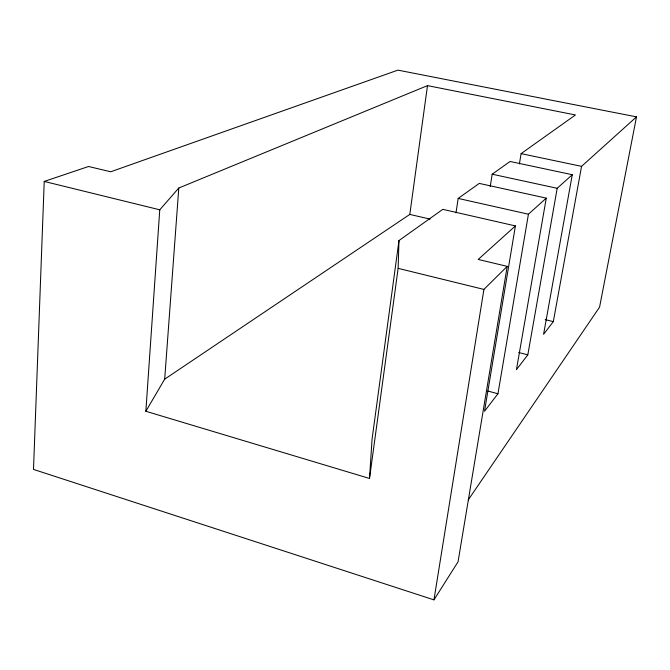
<?xml version="1.0" encoding="UTF-8"?>
<svg xmlns="http://www.w3.org/2000/svg" width="670" height="670" viewBox="0 0 670 670"><rect width="100%" height="100%" fill="white"/><g stroke="black" fill="none" stroke-linecap="round" stroke-linejoin="round"><path stroke-width="1" d="M519.401 163.949L521.101 153.631L575.446 114.964L427.493 85.626L178.79 188.019L159.761 209.811L145.851 411.271L369.513 478.464L398.131 268.352L398.968 240.547L442.803 209.35L515.414 225.924L484.51 411.254L497.944 393.759L528.429 214.207L546.268 198.127L479.268 183.404L458.171 198.421L456.002 212.859M468.238 499.921L599.558 307.161L636.5 116.865L397.921 70.132L110.701 171.78L88.549 166.495L44.228 181.436L33.5 469.41L433.951 599.868L458.054 561.795L507.198 266.367L478.196 259.441L515.414 225.924M369.513 478.464L372.043 439.378L398.968 240.547M145.851 411.271L164.686 379.161L178.79 188.019M164.686 379.161L409.797 214.417L427.493 85.626M490.239 186.553L492.19 174.208L510.079 161.478L572.272 174.711L543.571 334.322L553.311 321.634L581.56 166.353L636.5 116.865M433.951 599.868L483.916 289.415L507.198 266.367M546.268 198.127L516.444 369.656L527.809 354.849L557.189 188.295L572.272 174.711M521.101 153.631L581.56 166.353M492.19 174.208L557.189 188.295M458.171 198.421L528.429 214.207M409.797 214.417L430.098 219.115M44.228 181.436L159.761 209.811M398.131 268.352L483.916 289.415M545.229 319.623L553.311 321.634M518.714 352.495L527.809 354.849M487.886 391.037L497.944 393.759"/></g></svg>
